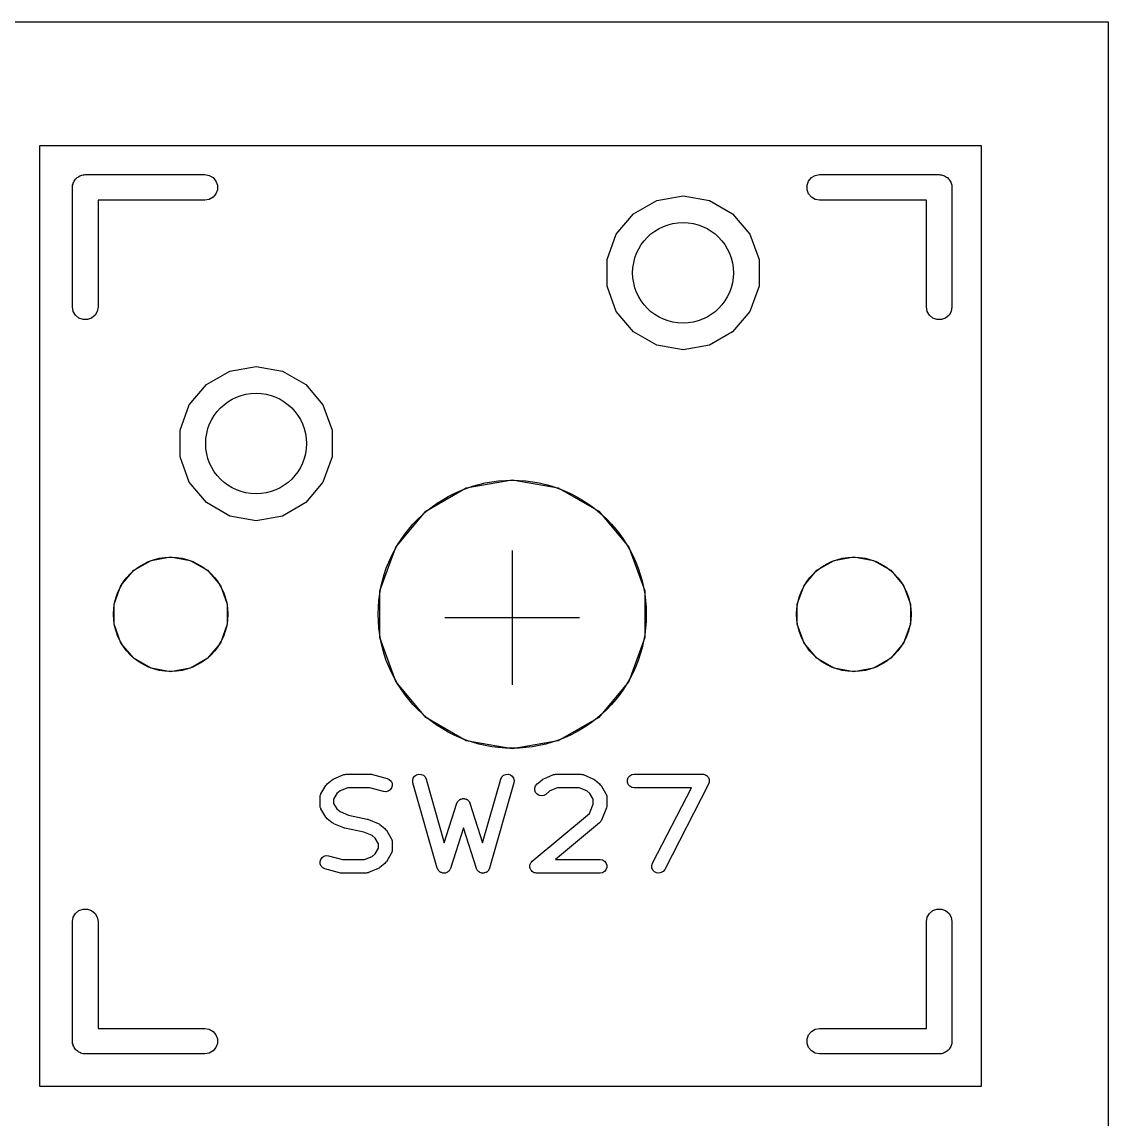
# Model space of a CAD drawing. Header units: millimetres. Extents: x 71 to 299, y 93 to 256.
# Drawn here: x 221.41 to 237.56, y 170.27 to 186.59 of the extents above; entities that cross this region are included whole.
import ezdxf

# ---------------------------------------------------------------- set-up
doc = ezdxf.new("R2010")
doc.units = ezdxf.units.MM
for name, color, linetype in [('BLACK', 7, 'Continuous'), ('PCB', 4, 'Continuous'), ('PCB_参照', 4, 'Continuous'), ('プレート', 6, 'Continuous'), ('物理キー', 7, 'Continuous')]:
    doc.layers.add(name, color=color, linetype=linetype)

# ---------------------------------------------------------------- blocks, each defined once
blk = doc.blocks.new('PCB詳細')
at = {"layer": 'BLACK'}
for p, q in [((158.101, -72.4681), (158.117, -72.4624)), ((158.117, -72.4624), (158.134, -72.4624)), ((158.134, -72.4624), (158.15, -72.4595)), ((158.15, -72.4595), (159.928, -72.4595)), ((159.928, -72.4595), (159.993, -72.471)), ((169.007, -72.471), (169.072, -72.4595)), ((169.072, -72.4595), (170.85, -72.4595)), ((170.85, -72.4595), (170.866, -72.4624)), ((170.866, -72.4624), (170.883, -72.4624)), ((170.883, -72.4624), (170.899, -72.4681)), ((157.962, -72.6169), (157.968, -72.6013)), ((157.962, -72.6336), (157.962, -72.6169)), ((157.968, -72.6013), (157.971, -72.5848)), ((157.971, -72.5848), (157.979, -72.5704)), ((157.979, -72.5704), (157.985, -72.5547)), ((157.985, -72.5547), (157.996, -72.542)), ((157.996, -72.542), (158.004, -72.5275)), ((158.004, -72.5275), (158.017, -72.5168)), ((158.017, -72.5168), (158.028, -72.5041)), ((158.028, -72.5041), (158.042, -72.4957)), ((158.042, -72.4957), (158.055, -72.485)), ((158.055, -72.485), (158.07, -72.4793)), ((158.07, -72.4793), (158.085, -72.471)), ((158.085, -72.471), (158.101, -72.4681)), ((159.993, -72.471), (160.05, -72.5041)), ((160.05, -72.5041), (160.093, -72.5547)), ((160.093, -72.5547), (160.116, -72.6169)), ((160.116, -72.6169), (160.116, -72.6831)), ((168.884, -72.6169), (168.907, -72.5547)), ((168.884, -72.6831), (168.884, -72.6169)), ((168.907, -72.5547), (168.95, -72.5041)), ((168.95, -72.5041), (169.007, -72.471)), ((170.899, -72.4681), (170.915, -72.471)), ((170.915, -72.471), (170.93, -72.4793)), ((170.93, -72.4793), (170.945, -72.485)), ((170.945, -72.485), (170.958, -72.4957)), ((170.958, -72.4957), (170.972, -72.5041)), ((170.972, -72.5041), (170.983, -72.5168)), ((170.983, -72.5168), (170.996, -72.5275)), ((170.996, -72.5275), (171.004, -72.542)), ((171.004, -72.542), (171.015, -72.5547)), ((171.015, -72.5547), (171.021, -72.5704)), ((171.021, -72.5704), (171.029, -72.5848)), ((171.029, -72.5848), (171.032, -72.6013)), ((171.032, -72.6013), (171.038, -72.6169)), ((171.038, -72.6169), (171.038, -72.6336)), ((157.959, -72.65), (157.962, -72.6336)), ((157.959, -74.428), (157.959, -72.65)), ((160.093, -72.7452), (160.05, -72.7959)), ((160.116, -72.6831), (160.093, -72.7452)), ((166.648, -72.8418), (167.04, -72.7726)), ((167.04, -72.7726), (167.432, -72.8418)), ((168.907, -72.7452), (168.884, -72.6831)), ((168.95, -72.7959), (168.907, -72.7452)), ((171.038, -72.6336), (171.04, -72.65)), ((171.04, -72.65), (171.04, -74.428)), ((159.928, -72.8405), (158.34, -72.8405)), ((158.34, -72.8405), (158.34, -74.428)), ((159.993, -72.829), (159.928, -72.8405)), ((160.05, -72.7959), (159.993, -72.829)), ((166.302, -73.0411), (166.648, -72.8418)), ((167.432, -72.8418), (167.778, -73.0411)), ((169.007, -72.829), (168.95, -72.7959)), ((169.072, -72.8405), (169.007, -72.829)), ((170.659, -72.8405), (169.072, -72.8405)), ((170.659, -74.428), (170.659, -72.8405)), ((166.046, -73.3463), (166.302, -73.0411)), ((167.778, -73.0411), (168.034, -73.3463)), ((165.91, -73.7208), (166.046, -73.3463)), ((168.034, -73.3463), (168.17, -73.7208)), ((165.91, -74.1192), (165.91, -73.7208)), ((168.17, -73.7208), (168.17, -74.1192)), ((166.046, -74.4937), (165.91, -74.1192)), ((168.17, -74.1192), (168.034, -74.4937)), ((157.971, -74.4932), (157.959, -74.428)), ((158.004, -74.5505), (157.971, -74.4932)), ((158.055, -74.593), (158.004, -74.5505)), ((158.296, -74.5505), (158.245, -74.593)), ((158.329, -74.4932), (158.296, -74.5505)), ((158.34, -74.428), (158.329, -74.4932)), ((166.302, -74.7989), (166.046, -74.4937)), ((168.034, -74.4937), (167.778, -74.7989)), ((170.671, -74.4932), (170.659, -74.428)), ((170.704, -74.5505), (170.671, -74.4932)), ((170.755, -74.593), (170.704, -74.5505)), ((170.996, -74.5505), (170.945, -74.593)), ((171.029, -74.4932), (170.996, -74.5505)), ((171.04, -74.428), (171.029, -74.4932)), ((158.117, -74.6156), (158.055, -74.593)), ((158.183, -74.6156), (158.117, -74.6156)), ((158.245, -74.593), (158.183, -74.6156)), ((170.817, -74.6156), (170.755, -74.593)), ((170.883, -74.6156), (170.817, -74.6156)), ((170.945, -74.593), (170.883, -74.6156)), ((166.648, -74.9982), (166.302, -74.7989)), ((167.778, -74.7989), (167.432, -74.9982)), ((167.04, -75.0674), (166.648, -74.9982)), ((167.432, -74.9982), (167.04, -75.0674)), ((159.952, -75.5811), (160.298, -75.3818)), ((160.298, -75.3818), (160.69, -75.3126)), ((160.69, -75.3126), (161.082, -75.3818)), ((161.082, -75.3818), (161.428, -75.5811)), ((159.696, -75.8863), (159.952, -75.5811)), ((161.428, -75.5811), (161.684, -75.8863)), ((159.56, -76.2608), (159.696, -75.8863)), ((161.684, -75.8863), (161.82, -76.2608)), ((159.56, -76.6592), (159.56, -76.2608)), ((161.82, -76.2608), (161.82, -76.6592)), ((159.696, -77.0337), (159.56, -76.6592)), ((161.82, -76.6592), (161.684, -77.0337)), ((159.952, -77.3389), (159.696, -77.0337)), ((161.684, -77.0337), (161.428, -77.3389)), ((163.815, -77.1192), (164.5, -76.9985)), ((164.5, -76.9985), (165.185, -77.1192)), ((163.213, -77.4667), (163.815, -77.1192)), ((165.185, -77.1192), (165.787, -77.4667)), ((160.298, -77.5382), (159.952, -77.3389)), ((161.428, -77.3389), (161.082, -77.5382)), ((162.767, -77.9992), (163.213, -77.4667)), ((165.787, -77.4667), (166.233, -77.9992)), ((160.69, -77.6074), (160.298, -77.5382)), ((161.082, -77.5382), (160.69, -77.6074)), ((162.529, -78.6524), (162.767, -77.9992)), ((166.233, -77.9992), (166.471, -78.6524)), ((159.128, -78.1974), (159.42, -78.1458)), ((159.42, -78.1458), (159.712, -78.1974)), ((169.288, -78.1974), (169.58, -78.1458)), ((169.58, -78.1458), (169.872, -78.1974)), ((158.871, -78.3457), (159.128, -78.1974)), ((159.712, -78.1974), (159.969, -78.3457)), ((169.031, -78.3457), (169.288, -78.1974)), ((169.872, -78.1974), (170.129, -78.3457)), ((158.68, -78.5729), (158.871, -78.3457)), ((159.969, -78.3457), (160.16, -78.5729)), ((168.84, -78.5729), (169.031, -78.3457)), ((170.129, -78.3457), (170.32, -78.5729)), ((158.579, -78.8517), (158.68, -78.5729)), ((160.16, -78.5729), (160.261, -78.8517)), ((162.529, -79.3476), (162.529, -78.6524)), ((166.471, -78.6524), (166.471, -79.3476)), ((168.739, -78.8517), (168.84, -78.5729)), ((170.32, -78.5729), (170.421, -78.8517)), ((158.579, -79.1483), (158.579, -78.8517)), ((160.261, -78.8517), (160.261, -79.1483)), ((168.739, -79.1483), (168.739, -78.8517)), ((170.421, -78.8517), (170.421, -79.1483)), ((158.68, -79.4271), (158.579, -79.1483)), ((160.261, -79.1483), (160.16, -79.4271)), ((168.84, -79.4271), (168.739, -79.1483)), ((170.421, -79.1483), (170.32, -79.4271)), ((158.871, -79.6543), (158.68, -79.4271)), ((160.16, -79.4271), (159.969, -79.6543)), ((162.767, -80.0008), (162.529, -79.3476)), ((166.471, -79.3476), (166.233, -80.0008)), ((169.031, -79.6543), (168.84, -79.4271)), ((170.32, -79.4271), (170.129, -79.6543)), ((159.128, -79.8026), (158.871, -79.6543)), ((159.42, -79.8541), (159.128, -79.8026)), ((159.712, -79.8026), (159.42, -79.8541)), ((159.969, -79.6543), (159.712, -79.8026)), ((169.288, -79.8026), (169.031, -79.6543)), ((169.58, -79.8541), (169.288, -79.8026)), ((169.872, -79.8026), (169.58, -79.8541)), ((170.129, -79.6543), (169.872, -79.8026)), ((163.213, -80.5332), (162.767, -80.0008)), ((166.233, -80.0008), (165.787, -80.5332)), ((163.815, -80.8808), (163.213, -80.5332)), ((165.787, -80.5332), (165.185, -80.8808)), ((164.5, -81.0015), (163.815, -80.8808)), ((165.185, -80.8808), (164.5, -81.0015)), ((161.848, -81.4462), (161.993, -81.3857)), ((161.993, -81.3857), (161.996, -81.3852)), ((161.996, -81.3852), (161.998, -81.3841)), ((161.998, -81.3841), (162.013, -81.3814)), ((162.013, -81.3814), (162.028, -81.378)), ((162.028, -81.378), (162.03, -81.3783)), ((162.03, -81.3783), (162.033, -81.3779)), ((162.033, -81.3779), (162.395, -81.3779)), ((162.395, -81.3779), (162.409, -81.3803)), ((162.409, -81.3803), (162.423, -81.3816)), ((162.423, -81.3816), (162.64, -81.4421)), ((162.64, -81.4421), (162.672, -81.4573)), ((163.02, -81.4723), (163.028, -81.4381)), ((163.028, -81.4381), (163.048, -81.4089)), ((163.048, -81.4089), (163.077, -81.3882)), ((163.077, -81.3882), (163.111, -81.3785)), ((163.111, -81.3785), (163.146, -81.381)), ((163.146, -81.381), (163.178, -81.3953)), ((163.178, -81.3953), (163.203, -81.4199)), ((163.203, -81.4199), (163.219, -81.4516)), ((164.33, -81.4516), (164.345, -81.4199)), ((164.345, -81.4199), (164.371, -81.3953)), ((164.371, -81.3953), (164.403, -81.381)), ((164.403, -81.381), (164.438, -81.3785)), ((164.438, -81.3785), (164.472, -81.3882)), ((164.472, -81.3882), (164.5, -81.4089)), ((164.5, -81.4089), (164.52, -81.4381)), ((164.52, -81.4381), (164.529, -81.4723)), ((164.969, -81.4462), (165.114, -81.3857)), ((165.114, -81.3857), (165.116, -81.3852)), ((165.116, -81.3852), (165.118, -81.3841)), ((165.118, -81.3841), (165.134, -81.3814)), ((165.134, -81.3814), (165.148, -81.378)), ((165.148, -81.378), (165.151, -81.3783)), ((165.151, -81.3783), (165.153, -81.3779)), ((165.153, -81.3779), (165.516, -81.3779)), ((165.516, -81.3779), (165.518, -81.3783)), ((165.518, -81.3783), (165.521, -81.378)), ((165.521, -81.378), (165.536, -81.3814)), ((165.536, -81.3814), (165.551, -81.3841)), ((165.551, -81.3841), (165.553, -81.3852)), ((165.553, -81.3852), (165.555, -81.3857)), ((165.555, -81.3857), (165.7, -81.4462)), ((166.214, -81.4619), (166.226, -81.4287)), ((166.226, -81.4287), (166.249, -81.4017)), ((166.249, -81.4017), (166.28, -81.3841)), ((166.28, -81.3841), (166.314, -81.3779)), ((166.314, -81.3779), (167.33, -81.3779)), ((167.33, -81.3779), (167.345, -81.3806)), ((167.345, -81.3806), (167.36, -81.3825)), ((167.36, -81.3825), (167.363, -81.3836)), ((167.363, -81.3836), (167.365, -81.3841)), ((167.365, -81.3841), (167.378, -81.3917)), ((167.378, -81.3917), (167.392, -81.3986)), ((167.392, -81.3986), (167.393, -81.4004)), ((167.393, -81.4004), (167.396, -81.4017)), ((167.396, -81.4017), (167.405, -81.4134)), ((167.405, -81.4134), (167.416, -81.4245)), ((167.416, -81.4245), (167.417, -81.4268)), ((167.417, -81.4268), (167.418, -81.4287)), ((167.418, -81.4287), (167.423, -81.443)), ((161.655, -81.6692), (161.728, -81.5482)), ((161.728, -81.5482), (161.739, -81.5354)), ((161.739, -81.5354), (161.75, -81.5224)), ((161.75, -81.5224), (161.822, -81.4619)), ((161.822, -81.4619), (161.836, -81.4544)), ((161.836, -81.4544), (161.848, -81.4462)), ((162.053, -81.5811), (161.941, -81.6279)), ((162.382, -81.5811), (162.053, -81.5811)), ((162.586, -81.6379), (162.382, -81.5811)), ((162.672, -81.4573), (162.697, -81.4825)), ((162.705, -81.5838), (162.684, -81.6125)), ((162.697, -81.4825), (162.712, -81.5146)), ((162.714, -81.5498), (162.705, -81.5838)), ((162.712, -81.5146), (162.714, -81.5498)), ((163.023, -81.5074), (163.02, -81.4723)), ((163.386, -82.7774), (163.023, -81.5074)), ((163.219, -81.4516), (163.49, -82.399)), ((164.059, -82.399), (164.33, -81.4516)), ((164.525, -81.5074), (164.162, -82.7774)), ((164.529, -81.4723), (164.525, -81.5074)), ((164.835, -81.5825), (164.848, -81.5494)), ((164.835, -81.6178), (164.835, -81.5825)), ((164.848, -81.5494), (164.87, -81.5224)), ((164.87, -81.5224), (164.943, -81.4619)), ((164.943, -81.4619), (164.956, -81.4544)), ((164.956, -81.4544), (164.969, -81.4462)), ((165.173, -81.5811), (165.061, -81.6279)), ((165.496, -81.5811), (165.173, -81.5811)), ((165.608, -81.6279), (165.496, -81.5811)), ((165.7, -81.4462), (165.713, -81.4544)), ((165.713, -81.4544), (165.726, -81.4619)), ((165.726, -81.4619), (165.799, -81.5224)), ((165.799, -81.5224), (165.81, -81.5354)), ((165.81, -81.5354), (165.821, -81.5482)), ((165.821, -81.5482), (165.893, -81.6692)), ((166.214, -81.4972), (166.214, -81.4619)), ((166.226, -81.5303), (166.214, -81.4972)), ((166.249, -81.5574), (166.226, -81.5303)), ((166.28, -81.575), (166.249, -81.5574)), ((166.314, -81.5811), (166.28, -81.575)), ((167.164, -81.5811), (166.314, -81.5811)), ((166.587, -82.7031), (167.164, -81.5811)), ((167.421, -81.526), (166.767, -82.796)), ((167.425, -81.5115), (167.421, -81.526)), ((167.423, -81.443), (167.429, -81.457)), ((167.43, -81.4972), (167.425, -81.5115)), ((167.429, -81.457), (167.429, -81.4595)), ((167.429, -81.4595), (167.43, -81.4619)), ((167.43, -81.4619), (167.43, -81.4771)), ((167.43, -81.4771), (167.431, -81.4923)), ((167.431, -81.4923), (167.43, -81.4947)), ((167.43, -81.4947), (167.43, -81.4972)), ((161.641, -81.7214), (161.642, -81.7118)), ((161.641, -81.8424), (161.641, -81.7214)), ((161.642, -81.7118), (161.643, -81.7021)), ((161.643, -81.7021), (161.645, -81.6946)), ((161.645, -81.6946), (161.647, -81.6867)), ((161.647, -81.6867), (161.652, -81.6782)), ((161.652, -81.6782), (161.655, -81.6692)), ((161.893, -81.6675), (161.844, -81.7496)), ((161.844, -81.7496), (161.844, -81.8142)), ((161.941, -81.6279), (161.893, -81.6675)), ((162.621, -81.6413), (162.586, -81.6379)), ((162.655, -81.6325), (162.621, -81.6413)), ((162.684, -81.6125), (162.655, -81.6325)), ((163.699, -81.7741), (163.71, -81.7657)), ((163.71, -81.7657), (163.72, -81.7565)), ((163.72, -81.7565), (163.724, -81.7549)), ((163.724, -81.7549), (163.727, -81.7525)), ((163.727, -81.7525), (163.74, -81.7483)), ((163.74, -81.7483), (163.753, -81.7431)), ((163.753, -81.7431), (163.757, -81.7429)), ((163.757, -81.7429), (163.761, -81.7417)), ((163.761, -81.7417), (163.774, -81.7422)), ((163.774, -81.7422), (163.788, -81.7417)), ((163.788, -81.7417), (163.792, -81.7429)), ((163.792, -81.7429), (163.796, -81.7431)), ((163.796, -81.7431), (163.809, -81.7483)), ((163.809, -81.7483), (163.822, -81.7525)), ((163.822, -81.7525), (163.825, -81.7549)), ((163.825, -81.7549), (163.829, -81.7565)), ((163.829, -81.7565), (163.839, -81.7657)), ((163.839, -81.7657), (163.849, -81.7741)), ((164.847, -81.651), (164.835, -81.6178)), ((164.87, -81.6781), (164.847, -81.651)), ((164.9, -81.6958), (164.87, -81.6781)), ((164.935, -81.7021), (164.9, -81.6958)), ((164.97, -81.6961), (164.935, -81.7021)), ((165, -81.6785), (164.97, -81.6961)), ((165.061, -81.6279), (165, -81.6785)), ((165.655, -81.6675), (165.608, -81.6279)), ((165.705, -81.7496), (165.655, -81.6675)), ((165.705, -81.8228), (165.705, -81.7496)), ((165.893, -81.6692), (165.897, -81.6782)), ((165.897, -81.6782), (165.902, -81.6867)), ((165.902, -81.6867), (165.903, -81.6946)), ((165.903, -81.6946), (165.906, -81.7021)), ((165.906, -81.7021), (165.906, -81.7118)), ((165.906, -81.7118), (165.908, -81.7214)), ((165.908, -81.7214), (165.908, -81.8424)), ((161.642, -81.852), (161.641, -81.8424)), ((161.643, -81.8617), (161.642, -81.852)), ((161.645, -81.8692), (161.643, -81.8617)), ((161.647, -81.8771), (161.645, -81.8692)), ((161.652, -81.8856), (161.647, -81.8771)), ((161.655, -81.8947), (161.652, -81.8856)), ((161.728, -82.0156), (161.655, -81.8947)), ((161.844, -81.8142), (161.893, -81.8963)), ((161.893, -81.8963), (161.941, -81.9359)), ((163.49, -82.399), (163.678, -81.8114)), ((163.678, -81.8114), (163.679, -81.8078)), ((163.679, -81.8078), (163.68, -81.8039)), ((163.68, -81.8039), (163.688, -81.7923)), ((163.688, -81.7923), (163.694, -81.7802)), ((163.694, -81.7802), (163.697, -81.7775)), ((163.697, -81.7775), (163.699, -81.7741)), ((163.849, -81.7741), (163.852, -81.7775)), ((163.852, -81.7775), (163.855, -81.7802)), ((163.855, -81.7802), (163.861, -81.7923)), ((163.861, -81.7923), (163.868, -81.8039)), ((163.868, -81.8039), (163.869, -81.8078)), ((163.869, -81.8078), (163.871, -81.8114)), ((163.871, -81.8114), (164.059, -82.399)), ((165.649, -81.9622), (165.705, -81.8228)), ((165.901, -81.8801), (165.828, -82.0615)), ((165.902, -81.8771), (165.901, -81.8785)), ((165.901, -81.8785), (165.901, -81.8801)), ((165.905, -81.8613), (165.902, -81.8771)), ((165.908, -81.8456), (165.905, -81.8613)), ((165.908, -81.8424), (165.908, -81.844)), ((165.908, -81.844), (165.908, -81.8456)), ((161.739, -82.0284), (161.728, -82.0156)), ((161.75, -82.0414), (161.739, -82.0284)), ((161.822, -82.1019), (161.75, -82.0414)), ((161.941, -81.9359), (162.063, -81.9868)), ((162.063, -81.9868), (162.344, -82.0453)), ((162.344, -82.0453), (162.353, -82.0489)), ((162.353, -82.0489), (162.362, -82.051)), ((162.362, -82.051), (162.507, -82.1115)), ((164.798, -82.6715), (165.649, -81.9622)), ((165.809, -82.0915), (165.804, -82.0962)), ((165.815, -82.0828), (165.809, -82.0915)), ((165.822, -82.0749), (165.815, -82.0828)), ((165.824, -82.0679), (165.822, -82.0749)), ((165.828, -82.0615), (165.824, -82.0679)), ((161.836, -82.1094), (161.822, -82.1019)), ((161.848, -82.1176), (161.836, -82.1094)), ((161.993, -82.1781), (161.848, -82.1176)), ((162.003, -82.1802), (161.993, -82.1781)), ((162.012, -82.1837), (162.003, -82.1802)), ((162.293, -82.2423), (162.012, -82.1837)), ((162.415, -82.2931), (162.293, -82.2423)), ((162.507, -82.1115), (162.52, -82.1196)), ((162.52, -82.1196), (162.533, -82.1272)), ((162.533, -82.1272), (162.606, -82.1877)), ((162.606, -82.1877), (162.617, -82.2006)), ((162.617, -82.2006), (162.628, -82.2134)), ((162.628, -82.2134), (162.7, -82.3344)), ((163.774, -82.1757), (163.581, -82.7805)), ((163.968, -82.7805), (163.774, -82.1757)), ((165.799, -82.1019), (165.143, -82.6479)), ((165.804, -82.0962), (165.799, -82.1019)), ((162.462, -82.3327), (162.415, -82.2931)), ((162.512, -82.4148), (162.462, -82.3327)), ((162.512, -82.4795), (162.512, -82.4148)), ((162.7, -82.3344), (162.704, -82.3435)), ((162.704, -82.3435), (162.709, -82.3519)), ((162.709, -82.3519), (162.71, -82.3598)), ((162.71, -82.3598), (162.713, -82.3673)), ((162.713, -82.3673), (162.713, -82.3771)), ((162.713, -82.3771), (162.715, -82.3867)), ((162.715, -82.3867), (162.715, -82.5076)), ((162.415, -82.6012), (162.462, -82.5615)), ((162.462, -82.5615), (162.512, -82.4795)), ((162.7, -82.5599), (162.628, -82.6808)), ((162.704, -82.5508), (162.7, -82.5599)), ((162.709, -82.5424), (162.704, -82.5508)), ((162.71, -82.5344), (162.709, -82.5424)), ((162.713, -82.5269), (162.71, -82.5344)), ((162.715, -82.5076), (162.713, -82.5172)), ((162.713, -82.5172), (162.713, -82.5269)), ((161.641, -82.6793), (161.651, -82.6453)), ((161.644, -82.7144), (161.641, -82.6793)), ((161.659, -82.7466), (161.644, -82.7144)), ((161.651, -82.6453), (161.671, -82.6166)), ((161.683, -82.7717), (161.659, -82.7466)), ((161.671, -82.6166), (161.7, -82.5966)), ((161.7, -82.5966), (161.734, -82.5878)), ((161.734, -82.5878), (161.769, -82.5912)), ((161.769, -82.5912), (161.974, -82.6479)), ((161.974, -82.6479), (162.303, -82.6479)), ((162.303, -82.6479), (162.415, -82.6012)), ((162.606, -82.7066), (162.533, -82.7671)), ((162.617, -82.6937), (162.606, -82.7066)), ((162.628, -82.6808), (162.617, -82.6937)), ((164.763, -82.7315), (164.769, -82.7151)), ((164.763, -82.7317), (164.763, -82.7315)), ((164.763, -82.7319), (164.763, -82.7317)), ((164.763, -82.7492), (164.763, -82.7319)), ((164.769, -82.7151), (164.775, -82.6987)), ((164.775, -82.6984), (164.786, -82.685)), ((164.775, -82.6986), (164.775, -82.6984)), ((164.775, -82.6987), (164.775, -82.6986)), ((164.786, -82.685), (164.798, -82.6717)), ((164.798, -82.6716), (164.798, -82.6715)), ((164.798, -82.6717), (164.798, -82.6716)), ((165.143, -82.6479), (165.806, -82.6479)), ((165.806, -82.6479), (165.841, -82.6541)), ((165.841, -82.6541), (165.872, -82.6717)), ((165.872, -82.6717), (165.894, -82.6987)), ((165.894, -82.6987), (165.906, -82.7319)), ((165.906, -82.7319), (165.906, -82.7672)), ((166.576, -82.7368), (166.587, -82.7031)), ((166.578, -82.772), (166.576, -82.7368)), ((161.715, -82.7869), (161.683, -82.7717)), ((161.933, -82.8474), (161.715, -82.7869)), ((161.946, -82.8487), (161.933, -82.8474)), ((161.96, -82.8511), (161.946, -82.8487)), ((162.323, -82.8511), (161.96, -82.8511)), ((162.325, -82.8507), (162.323, -82.8511)), ((162.328, -82.851), (162.325, -82.8507)), ((162.342, -82.8477), (162.328, -82.851)), ((162.358, -82.845), (162.342, -82.8477)), ((162.36, -82.8438), (162.358, -82.845)), ((162.362, -82.8433), (162.36, -82.8438)), ((162.507, -82.7828), (162.362, -82.8433)), ((162.52, -82.7746), (162.507, -82.7828)), ((162.533, -82.7671), (162.52, -82.7746)), ((163.389, -82.7825), (163.386, -82.7774)), ((163.39, -82.788), (163.389, -82.7825)), ((163.396, -82.7983), (163.39, -82.788)), ((163.402, -82.8092), (163.396, -82.7983)), ((163.406, -82.8131), (163.402, -82.8092)), ((163.409, -82.8178), (163.406, -82.8131)), ((163.418, -82.8253), (163.409, -82.8178)), ((163.427, -82.8337), (163.418, -82.8253)), ((163.432, -82.836), (163.427, -82.8337)), ((163.437, -82.8394), (163.432, -82.836)), ((163.448, -82.8431), (163.437, -82.8394)), ((163.459, -82.8481), (163.448, -82.8431)), ((163.465, -82.8485), (163.459, -82.8481)), ((163.47, -82.8502), (163.465, -82.8485)), ((163.482, -82.8497), (163.47, -82.8502)), ((163.495, -82.8506), (163.482, -82.8497)), ((163.5, -82.849), (163.495, -82.8506)), ((163.506, -82.8488), (163.5, -82.849)), ((163.517, -82.8442), (163.506, -82.8488)), ((163.528, -82.8409), (163.517, -82.8442)), ((163.533, -82.8376), (163.528, -82.8409)), ((163.538, -82.8354), (163.533, -82.8376)), ((163.547, -82.8273), (163.538, -82.8354)), ((163.557, -82.8202), (163.547, -82.8273)), ((163.56, -82.8155), (163.557, -82.8202)), ((163.564, -82.8117), (163.56, -82.8155)), ((163.57, -82.801), (163.564, -82.8117)), ((163.577, -82.7909), (163.57, -82.801)), ((163.578, -82.7855), (163.577, -82.7909)), ((163.581, -82.7805), (163.578, -82.7855)), ((163.97, -82.7855), (163.968, -82.7805)), ((163.972, -82.7909), (163.97, -82.7855)), ((163.979, -82.801), (163.972, -82.7909)), ((163.984, -82.8117), (163.979, -82.801)), ((163.988, -82.8155), (163.984, -82.8117)), ((163.992, -82.8202), (163.988, -82.8155)), ((164.001, -82.8273), (163.992, -82.8202)), ((164.01, -82.8354), (164.001, -82.8273)), ((164.016, -82.8376), (164.01, -82.8354)), ((164.02, -82.8409), (164.016, -82.8376)), ((164.032, -82.8442), (164.02, -82.8409)), ((164.043, -82.8488), (164.032, -82.8442)), ((164.049, -82.849), (164.043, -82.8488)), ((164.054, -82.8506), (164.049, -82.849)), ((164.066, -82.8497), (164.054, -82.8506)), ((164.078, -82.8502), (164.066, -82.8497)), ((164.084, -82.8485), (164.078, -82.8502)), ((164.089, -82.8481), (164.084, -82.8485)), ((164.1, -82.8431), (164.089, -82.8481)), ((164.112, -82.8394), (164.1, -82.8431)), ((164.116, -82.836), (164.112, -82.8394)), ((164.121, -82.8337), (164.116, -82.836)), ((164.13, -82.8253), (164.121, -82.8337)), ((164.14, -82.8178), (164.13, -82.8253)), ((164.143, -82.8131), (164.14, -82.8178)), ((164.147, -82.8092), (164.143, -82.8131)), ((164.152, -82.7983), (164.147, -82.8092)), ((164.159, -82.788), (164.152, -82.7983)), ((164.16, -82.7825), (164.159, -82.788)), ((164.162, -82.7774), (164.16, -82.7825)), ((164.763, -82.7668), (164.763, -82.7492)), ((164.763, -82.767), (164.763, -82.7668)), ((164.763, -82.7672), (164.763, -82.767)), ((164.769, -82.7835), (164.763, -82.7672)), ((164.775, -82.8), (164.769, -82.7835)), ((164.775, -82.8002), (164.775, -82.8)), ((164.775, -82.8003), (164.775, -82.8002)), ((164.786, -82.8138), (164.775, -82.8003)), ((164.797, -82.8271), (164.786, -82.8138)), ((164.797, -82.8272), (164.797, -82.8271)), ((164.798, -82.8274), (164.797, -82.8272)), ((164.813, -82.8361), (164.798, -82.8274)), ((164.828, -82.8449), (164.813, -82.8361)), ((164.828, -82.845), (164.828, -82.8449)), ((164.828, -82.8449), (164.828, -82.8449)), ((164.845, -82.8481), (164.828, -82.845)), ((164.863, -82.8511), (164.845, -82.8481)), ((165.806, -82.8511), (164.863, -82.8511)), ((164.863, -82.8511), (164.863, -82.8511)), ((164.863, -82.8511), (164.863, -82.8511)), ((165.841, -82.845), (165.806, -82.8511)), ((165.872, -82.8274), (165.841, -82.845)), ((165.894, -82.8003), (165.872, -82.8274)), ((165.906, -82.7672), (165.894, -82.8003)), ((166.592, -82.8045), (166.578, -82.772)), ((166.616, -82.8304), (166.592, -82.8045)), ((166.647, -82.8466), (166.616, -82.8304)), ((166.682, -82.851), (166.647, -82.8466)), ((166.716, -82.8432), (166.682, -82.851)), ((166.746, -82.8241), (166.716, -82.8432)), ((166.767, -82.796), (166.746, -82.8241)), ((158.055, -83.407), (158.117, -83.3844)), ((158.117, -83.3844), (158.183, -83.3844)), ((158.183, -83.3844), (158.245, -83.407)), ((170.755, -83.407), (170.817, -83.3844)), ((170.817, -83.3844), (170.883, -83.3844)), ((170.883, -83.3844), (170.945, -83.407)), ((157.959, -83.572), (157.971, -83.5068)), ((157.971, -83.5068), (158.004, -83.4495)), ((158.004, -83.4495), (158.055, -83.407)), ((158.245, -83.407), (158.296, -83.4495)), ((158.296, -83.4495), (158.329, -83.5068)), ((158.329, -83.5068), (158.34, -83.572)), ((170.659, -83.572), (170.671, -83.5068)), ((170.671, -83.5068), (170.704, -83.4495)), ((170.704, -83.4495), (170.755, -83.407)), ((170.945, -83.407), (170.996, -83.4495)), ((170.996, -83.4495), (171.029, -83.5068)), ((171.029, -83.5068), (171.04, -83.572)), ((157.959, -85.35), (157.959, -83.572)), ((158.34, -83.572), (158.34, -85.1595)), ((170.659, -85.1595), (170.659, -83.572)), ((171.04, -83.572), (171.04, -85.35)), ((158.34, -85.1595), (159.928, -85.1595)), ((159.928, -85.1595), (159.993, -85.171)), ((159.993, -85.171), (160.05, -85.2041)), ((168.95, -85.2041), (169.007, -85.171)), ((169.007, -85.171), (169.072, -85.1595)), ((169.072, -85.1595), (170.659, -85.1595)), ((157.962, -85.3664), (157.959, -85.35)), ((160.05, -85.2041), (160.093, -85.2548)), ((160.093, -85.2548), (160.116, -85.3169)), ((160.116, -85.3169), (160.116, -85.3831)), ((168.884, -85.3169), (168.907, -85.2548)), ((168.884, -85.3831), (168.884, -85.3169)), ((168.907, -85.2548), (168.95, -85.2041)), ((171.04, -85.35), (171.038, -85.3664)), ((157.962, -85.3831), (157.962, -85.3664)), ((157.968, -85.3987), (157.962, -85.3831)), ((157.971, -85.4152), (157.968, -85.3987)), ((157.979, -85.4296), (157.971, -85.4152)), ((157.985, -85.4453), (157.979, -85.4296)), ((157.996, -85.458), (157.985, -85.4453)), ((158.004, -85.4725), (157.996, -85.458)), ((158.017, -85.4832), (158.004, -85.4725)), ((158.028, -85.4959), (158.017, -85.4832)), ((158.042, -85.5043), (158.028, -85.4959)), ((158.055, -85.515), (158.042, -85.5043)), ((158.07, -85.5207), (158.055, -85.515)), ((158.085, -85.529), (158.07, -85.5207)), ((160.05, -85.4959), (159.993, -85.529)), ((160.093, -85.4453), (160.05, -85.4959)), ((160.116, -85.3831), (160.093, -85.4453)), ((168.907, -85.4453), (168.884, -85.3831)), ((168.95, -85.4959), (168.907, -85.4453)), ((169.007, -85.529), (168.95, -85.4959)), ((170.93, -85.5207), (170.915, -85.529)), ((170.945, -85.515), (170.93, -85.5207)), ((170.958, -85.5043), (170.945, -85.515)), ((170.972, -85.4959), (170.958, -85.5043)), ((170.983, -85.4832), (170.972, -85.4959)), ((170.996, -85.4725), (170.983, -85.4832)), ((171.004, -85.458), (170.996, -85.4725)), ((171.015, -85.4453), (171.004, -85.458)), ((171.021, -85.4296), (171.015, -85.4453)), ((171.029, -85.4152), (171.021, -85.4296)), ((171.032, -85.3987), (171.029, -85.4152)), ((171.038, -85.3831), (171.032, -85.3987)), ((171.038, -85.3664), (171.038, -85.3831)), ((158.101, -85.5319), (158.085, -85.529)), ((158.117, -85.5376), (158.101, -85.5319)), ((158.134, -85.5376), (158.117, -85.5376)), ((158.15, -85.5405), (158.134, -85.5376)), ((159.928, -85.5405), (158.15, -85.5405)), ((159.993, -85.529), (159.928, -85.5405)), ((169.072, -85.5405), (169.007, -85.529)), ((170.85, -85.5405), (169.072, -85.5405)), ((170.866, -85.5376), (170.85, -85.5405)), ((170.883, -85.5376), (170.866, -85.5376)), ((170.899, -85.5319), (170.883, -85.5376)), ((170.915, -85.529), (170.899, -85.5319))]:
    blk.add_line(p, q, dxfattribs=at)
for centre, radius in [((167.04, -73.92), 0.7493), ((160.69, -76.46), 0.7493), ((164.5, -79), 1.9939), ((159.42, -79), 0.8509), ((169.58, -79), 0.8509)]:
    blk.add_circle(centre, radius, dxfattribs=at)
blk = doc.blocks.new('A$C28663')
at = {"layer": 'PCB'}
blk.add_blockref('PCB詳細', (-35.075, 145.925), dxfattribs=at)

msp = doc.modelspace()

# ---------------------------------------------------------------- linework, layer by layer
at = {"layer": 'プレート'}
msp.add_lwpolyline([(221.672, 170.757), (221.672, 184.757), (235.672, 184.757), (235.672, 170.757)], close=True, dxfattribs=at)
at = {"layer": '物理キー', "color": 7}
msp.add_lwpolyline([(219.838, 186.594), (237.56, 186.594), (237.56, 168.872), (219.838, 168.872), (219.838, 186.594)], close=True, dxfattribs=at)
for points in [[(228.699, 178.733), (228.699, 176.733)], [(227.699, 177.733), (229.699, 177.733), (229.699, 177.733), (229.699, 177.733)]]:
    msp.add_lwpolyline(points, dxfattribs=at)

# ---------------------------------------------------------------- block references
at = {"layer": 'PCB_参照'}
msp.add_blockref('A$C28663', (99.274, 110.857), dxfattribs=at)

doc.saveas('drawing.dxf')
